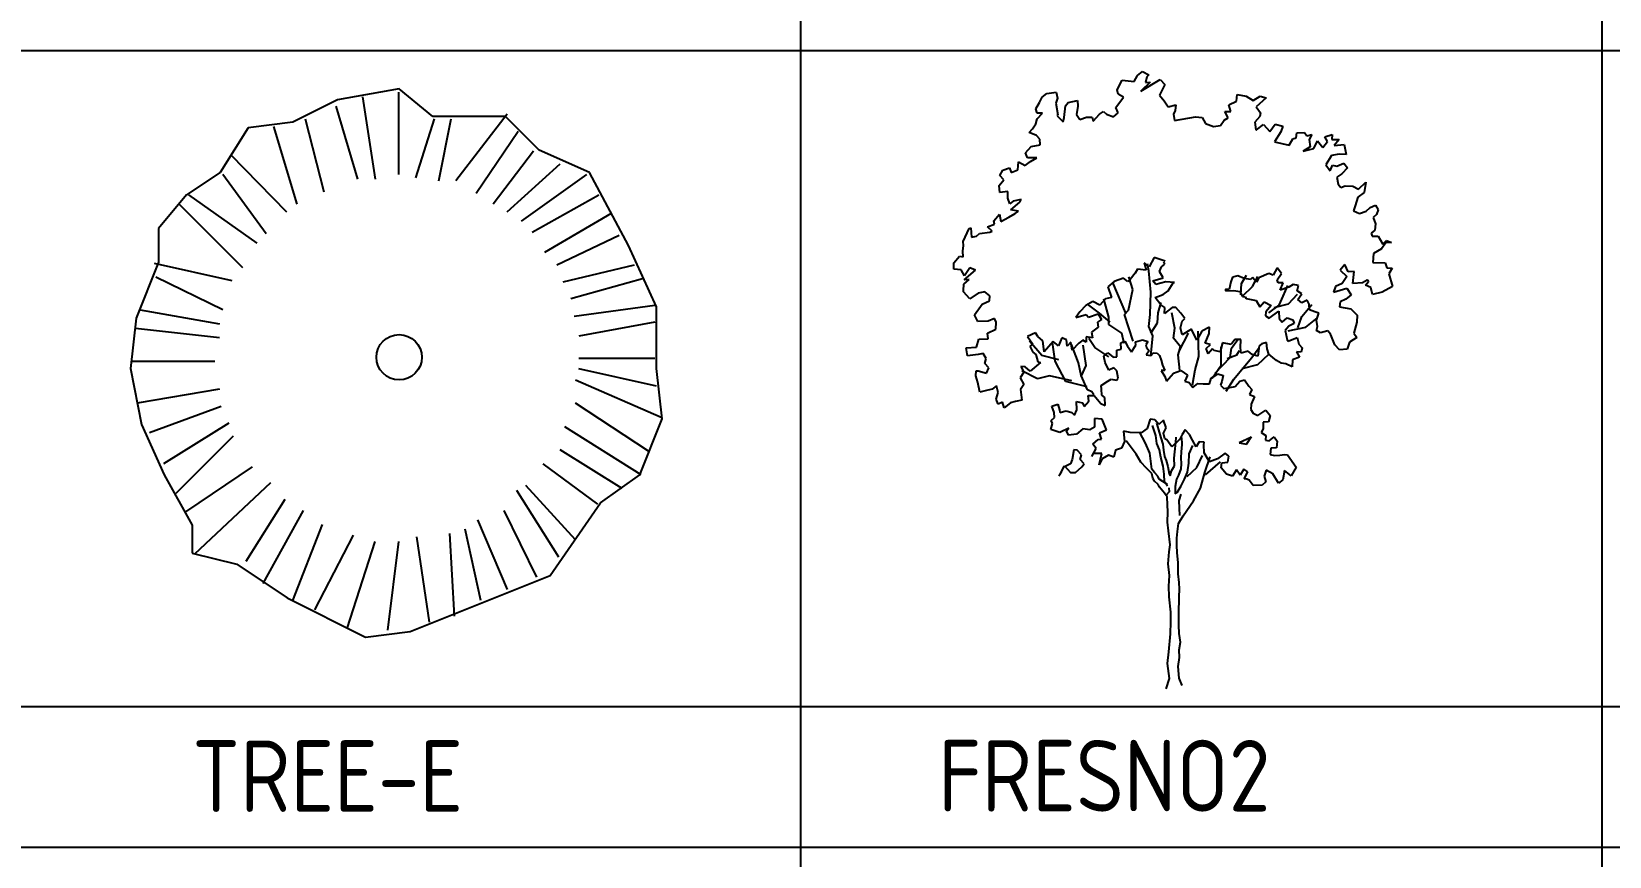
# Model space of a CAD drawing. Header units: millimetres. Extents: x 2198.5 to 2287.8, y 1208.8 to 1298.1.
# Drawn here: x 2265.8 to 2272.41, y 1251.04 to 1254.5 of the extents above; entities that cross this region are included whole.
import ezdxf

# ---------------------------------------------------------------- set-up
doc = ezdxf.new("R2010")
doc.units = ezdxf.units.MM
doc.layers.add('2', color=7, linetype='Continuous')
doc.layers.add('ARBOLES', color=74, linetype='Continuous')
doc.styles.add('ARCHQUICK', font='ARCHQUIK.SHX')

# ---------------------------------------------------------------- blocks, each defined once
blk = doc.blocks.new('TREE-E')
at = {"layer": 'ARBOLES', "color": 64, "linetype": 'Continuous'}
for p, q in [((0, 0.5632), (-0.1291, 0.5398)), ((0.0704, 0.5046), (0, 0.5632)), ((-0.1291, 0.5398), (-0.2229, 0.4928)), ((-0.0766, 0.546), (-0.0505, 0.3732)), ((-0.0016, 0.5557), (-0.0016, 0.383)), ((-0.1972, 0.5003), (-0.1581, 0.3471)), ((-0.0864, 0.3732), (-0.132, 0.5264)), ((0.0733, 0.5003), (0.0342, 0.3765)), ((0.2229, 0.5046), (0.0704, 0.5046)), ((0.0831, 0.3699), (0.1092, 0.5003)), ((0.2265, 0.5101), (0.119, 0.3699)), ((0.2934, 0.4342), (0.2229, 0.5046)), ((-0.3168, 0.4811), (-0.3755, 0.3872)), ((-0.2229, 0.4928), (-0.3168, 0.4811)), ((-0.2135, 0.3211), (-0.2624, 0.484)), ((0.1613, 0.3439), (0.2493, 0.4743)), ((0.2819, 0.4319), (0.1972, 0.3211)), ((0.399, 0.3872), (0.2934, 0.4342)), ((-0.3537, 0.4254), (-0.2363, 0.3048)), ((0.2265, 0.3048), (0.3374, 0.4058)), ((-0.3755, 0.3872), (-0.4459, 0.3403)), ((-0.2787, 0.2591), (-0.3699, 0.383)), ((0.3928, 0.383), (0.2559, 0.2852)), ((0.4811, 0.2347), (0.399, 0.3872)), ((-0.4459, 0.3403), (-0.5046, 0.2699)), ((-0.4417, 0.3406), (-0.2982, 0.2396)), ((0.2787, 0.2624), (0.4188, 0.3406)), ((-0.3276, 0.1874), (-0.4612, 0.3211)), ((0.4449, 0.3015), (0.3048, 0.22)), ((-0.5046, 0.2699), (-0.5046, 0.1995)), ((0.3308, 0.1939), (0.4612, 0.2559)), ((0.5398, 0.1056), (0.4811, 0.2347)), ((-0.5046, 0.1995), (-0.5515, 0.0821)), ((-0.5134, 0.1972), (-0.3504, 0.1613)), ((-0.3699, 0.0994), (-0.5101, 0.1679)), ((0.3439, 0.1581), (0.4938, 0.1939)), ((0.5101, 0.1646), (0.3602, 0.1222)), ((-0.5427, 0.0994), (-0.3765, 0.0701)), ((0.3667, 0.0864), (0.5362, 0.1092)), ((0.5398, -0.0235), (0.5398, 0.1056)), ((-0.5515, 0.0821), (-0.5632, -0.0235)), ((0.5362, 0.0733), (0.3765, 0.044)), ((-0.3765, 0.0407), (-0.5525, 0.0603)), ((-0.5632, -0.0235), (-0.5398, -0.1408)), ((-0.559, -0.0081), (-0.3862, -0.0081)), ((0.3765, -0.0016), (0.5362, -0.0016)), ((0.5394, -0.0603), (0.3765, -0.0244)), ((0.5515, -0.1291), (0.5398, -0.0235)), ((0.3699, -0.0473), (0.5492, -0.1255)), ((-0.3765, -0.0668), (-0.5492, -0.0962)), ((0.5231, -0.1972), (0.3699, -0.0962)), ((-0.5231, -0.1581), (-0.3732, -0.1027)), ((0.5046, -0.2464), (0.5515, -0.1291)), ((-0.5398, -0.1408), (-0.4928, -0.2464)), ((-0.3569, -0.1385), (-0.4938, -0.2233)), ((-0.4677, -0.2852), (-0.3471, -0.1646)), ((0.3471, -0.145), (0.5068, -0.2461)), ((0.4677, -0.2754), (0.3374, -0.1939)), ((-0.308, -0.2298), (-0.4482, -0.3243)), ((0.3015, -0.2233), (0.4156, -0.308)), ((-0.4928, -0.2464), (-0.4342, -0.352)), ((-0.4286, -0.4123), (-0.2689, -0.2624)), ((0.4224, -0.3051), (0.5046, -0.2464)), ((0.2461, -0.2787), (0.3341, -0.4188)), ((0.3699, -0.383), (0.2656, -0.2689)), ((-0.2396, -0.2982), (-0.3211, -0.4286)), ((-0.2852, -0.4743), (-0.2005, -0.3211)), ((0.2885, -0.4612), (0.22, -0.3211)), ((0.3168, -0.4576), (0.4224, -0.3051)), ((-0.4342, -0.352), (-0.4342, -0.4107)), ((-0.1613, -0.3504), (-0.2233, -0.5101)), ((0.1711, -0.5101), (0.1385, -0.3602)), ((0.1646, -0.3406), (0.2265, -0.4873)), ((-0.0962, -0.3732), (-0.1776, -0.5297)), ((-0.1092, -0.5688), (-0.0505, -0.3862)), ((-0.0016, -0.3862), (-0.0244, -0.572)), ((0.0636, -0.5557), (0.0375, -0.3765)), ((0.1059, -0.3699), (0.1157, -0.5427)), ((-0.4342, -0.4107), (-0.3403, -0.4342)), ((-0.3403, -0.4342), (-0.2347, -0.5046)), ((0.0235, -0.575), (0.3168, -0.4576)), ((-0.2347, -0.5046), (-0.0704, -0.5867)), ((-0.0704, -0.5867), (0.0235, -0.575))]:
    blk.add_line(p, q, dxfattribs=at)
blk.add_circle((0, 0), 0.0476, dxfattribs=at)
blk = doc.blocks.new('FRESNO2')
at = {"layer": 'ARBOLES', "color": 70, "linetype": 'Continuous'}
for p, q in [((-0.44, 4.024), (-0.405, 4.089)), ((-0.405, 4.089), (-0.325, 4.079)), ((-0.325, 4.079), (-0.302, 4.121)), ((-0.302, 4.121), (-0.268, 4.148)), ((-0.28, 4.014), (-0.15, 4.094)), ((-0.218, 4.075), (-0.28, 4.014)), ((-0.268, 4.148), (-0.227, 4.125)), ((-0.239, 4.112), (-0.249, 4.072)), ((-0.249, 4.072), (-0.218, 4.075)), ((-0.227, 4.125), (-0.239, 4.112)), ((-0.119, 4.059), (-0.154, 3.988)), ((-0.15, 4.094), (-0.119, 4.059)), ((-0.964, 3.937), (-0.947, 3.973)), ((-0.947, 3.973), (-0.915, 3.999)), ((-0.915, 3.999), (-0.852, 4.008)), ((-0.842, 3.968), (-0.854, 3.933)), ((-0.852, 4.008), (-0.842, 3.968)), ((-0.77, 3.938), (-0.707, 3.952)), ((-0.707, 3.952), (-0.706, 3.912)), ((-0.449, 3.903), (-0.398, 3.973)), ((-0.432, 3.993), (-0.44, 4.024)), ((-0.398, 3.973), (-0.432, 3.993)), ((-0.154, 3.988), (-0.122, 3.948)), ((-0.122, 3.948), (-0.096, 3.908)), ((0.315, 3.923), (0.365, 3.947)), ((0.365, 3.947), (0.37, 3.991)), ((0.37, 3.991), (0.431, 3.98)), ((0.431, 3.98), (0.479, 3.952)), ((0.479, 3.952), (0.525, 3.98)), ((0.566, 3.969), (0.498, 3.908)), ((0.525, 3.98), (0.566, 3.969)), ((-0.989, 3.895), (-0.964, 3.937)), ((-0.979, 3.866), (-0.989, 3.895)), ((-0.979, 3.827), (-0.943, 3.866)), ((-0.943, 3.866), (-0.979, 3.866)), ((-0.854, 3.933), (-0.84, 3.855)), ((-0.84, 3.855), (-0.845, 3.848)), ((-0.845, 3.848), (-0.804, 3.808)), ((-0.804, 3.808), (-0.797, 3.836)), ((-0.797, 3.836), (-0.788, 3.916)), ((-0.788, 3.916), (-0.77, 3.938)), ((-0.706, 3.912), (-0.714, 3.856)), ((-0.714, 3.856), (-0.693, 3.822)), ((-0.693, 3.822), (-0.646, 3.838)), ((-0.646, 3.838), (-0.608, 3.839)), ((-0.608, 3.839), (-0.602, 3.812)), ((-0.602, 3.812), (-0.56, 3.86)), ((-0.56, 3.86), (-0.531, 3.877)), ((-0.531, 3.877), (-0.512, 3.859)), ((-0.512, 3.859), (-0.465, 3.84)), ((-0.465, 3.84), (-0.433, 3.867)), ((-0.433, 3.867), (-0.449, 3.903)), ((-0.096, 3.908), (-0.044, 3.922)), ((-0.049, 3.883), (-0.059, 3.86)), ((-0.059, 3.86), (-0.053, 3.817)), ((-0.053, 3.817), (0.088, 3.842)), ((-0.044, 3.922), (-0.049, 3.883)), ((0.088, 3.842), (0.134, 3.836)), ((0.134, 3.836), (0.157, 3.796)), ((0.31, 3.834), (0.288, 3.878)), ((0.288, 3.878), (0.327, 3.877)), ((0.327, 3.877), (0.315, 3.923)), ((0.523, 3.844), (0.49, 3.806)), ((0.498, 3.908), (0.529, 3.867)), ((0.529, 3.867), (0.523, 3.844)), ((-1.033, 3.735), (-1.011, 3.761)), ((-0.985, 3.714), (-1.033, 3.735)), ((-1.011, 3.761), (-0.988, 3.794)), ((-0.988, 3.794), (-0.979, 3.827)), ((0.157, 3.796), (0.211, 3.776)), ((0.211, 3.776), (0.258, 3.782)), ((0.258, 3.782), (0.283, 3.819)), ((0.283, 3.819), (0.31, 3.834)), ((0.49, 3.806), (0.497, 3.754)), ((0.497, 3.754), (0.501, 3.753)), ((0.501, 3.753), (0.549, 3.79)), ((0.549, 3.79), (0.59, 3.743)), ((0.59, 3.743), (0.627, 3.792)), ((0.665, 3.74), (0.622, 3.673)), ((0.627, 3.792), (0.678, 3.778)), ((0.678, 3.778), (0.665, 3.74)), ((0.768, 3.699), (0.773, 3.734)), ((0.773, 3.734), (0.826, 3.736)), ((0.826, 3.736), (0.841, 3.712)), ((-1.058, 3.599), (-1.02, 3.64)), ((-1.02, 3.64), (-0.959, 3.653)), ((-0.961, 3.69), (-0.985, 3.714)), ((-0.959, 3.653), (-0.961, 3.69)), ((0.622, 3.673), (0.721, 3.649)), ((0.721, 3.649), (0.747, 3.692)), ((0.747, 3.692), (0.768, 3.699)), ((0.864, 3.638), (0.816, 3.61)), ((0.816, 3.61), (0.888, 3.628)), ((0.841, 3.712), (0.875, 3.722)), ((0.875, 3.722), (0.857, 3.689)), ((0.857, 3.689), (0.864, 3.638)), ((0.888, 3.628), (0.914, 3.679)), ((0.914, 3.679), (0.95, 3.634)), ((0.95, 3.634), (0.981, 3.675)), ((0.962, 3.707), (1.011, 3.721)), ((0.981, 3.675), (0.962, 3.707)), ((1.011, 3.721), (1.009, 3.687)), ((1.009, 3.687), (1.059, 3.689)), ((1.059, 3.689), (1.026, 3.648)), ((1.026, 3.648), (1.092, 3.654)), ((1.092, 3.654), (1.106, 3.587)), ((-1.111, 3.484), (-1.107, 3.537)), ((-1.107, 3.537), (-1.061, 3.513)), ((-1.061, 3.513), (-1.024, 3.54)), ((-1.046, 3.565), (-1.058, 3.599)), ((-0.982, 3.565), (-1.046, 3.565)), ((-1.024, 3.54), (-0.982, 3.565)), ((1.007, 3.579), (0.969, 3.517)), ((0.969, 3.517), (0.998, 3.476)), ((1.059, 3.59), (1.007, 3.579)), ((1.044, 3.507), (1.091, 3.527)), ((1.106, 3.587), (1.059, 3.59)), ((1.091, 3.527), (1.115, 3.496)), ((-1.236, 3.378), (-1.204, 3.415)), ((-1.232, 3.444), (-1.211, 3.481)), ((-1.204, 3.415), (-1.232, 3.444)), ((-1.211, 3.481), (-1.166, 3.496)), ((-1.166, 3.496), (-1.155, 3.464)), ((-1.155, 3.464), (-1.111, 3.484)), ((0.998, 3.476), (1.015, 3.515)), ((1.015, 3.515), (1.044, 3.507)), ((1.077, 3.457), (1.044, 3.433)), ((1.044, 3.433), (1.053, 3.387)), ((1.115, 3.496), (1.077, 3.457)), ((-1.233, 3.33), (-1.236, 3.378)), ((-1.178, 3.336), (-1.233, 3.33)), ((-1.178, 3.291), (-1.178, 3.336)), ((1.053, 3.387), (1.071, 3.364)), ((1.071, 3.364), (1.099, 3.376)), ((1.099, 3.376), (1.152, 3.372)), ((1.152, 3.372), (1.189, 3.352)), ((1.228, 3.329), (1.185, 3.299)), ((1.189, 3.352), (1.239, 3.399)), ((1.239, 3.399), (1.228, 3.329)), ((-1.164, 3.253), (-1.178, 3.291)), ((-1.143, 3.272), (-1.164, 3.253)), ((-1.157, 3.214), (-1.096, 3.264)), ((-1.107, 3.205), (-1.157, 3.214)), ((-1.088, 3.282), (-1.143, 3.272)), ((-1.128, 3.188), (-1.107, 3.205)), ((-1.096, 3.264), (-1.088, 3.282)), ((1.168, 3.239), (1.156, 3.206)), ((1.156, 3.206), (1.197, 3.189)), ((1.185, 3.299), (1.168, 3.239)), ((1.197, 3.189), (1.241, 3.204)), ((1.241, 3.204), (1.269, 3.229)), ((1.269, 3.229), (1.305, 3.245)), ((1.305, 3.245), (1.322, 3.214)), ((1.322, 3.214), (1.311, 3.182)), ((-1.44, 3.088), (-1.427, 3.092)), ((-1.427, 3.092), (-1.424, 3.029)), ((-1.316, 3.098), (-1.269, 3.117)), ((-1.283, 3.069), (-1.316, 3.098)), ((-1.273, 3.138), (-1.234, 3.184)), ((-1.269, 3.117), (-1.273, 3.138)), ((-1.234, 3.184), (-1.225, 3.134)), ((-1.225, 3.134), (-1.172, 3.164)), ((-1.172, 3.164), (-1.128, 3.188)), ((1.311, 3.182), (1.289, 3.162)), ((1.289, 3.162), (1.304, 3.119)), ((1.304, 3.119), (1.299, 3.075)), ((-1.479, 3), (-1.44, 3.088)), ((-1.477, 2.973), (-1.479, 3)), ((-1.424, 3.029), (-1.389, 3.036)), ((-1.389, 3.036), (-1.37, 3.052)), ((-1.37, 3.052), (-1.299, 3.062)), ((-1.299, 3.062), (-1.283, 3.069)), ((1.299, 3.075), (1.276, 3.055)), ((1.276, 3.055), (1.281, 3.036)), ((1.281, 3.036), (1.323, 3.036)), ((1.323, 3.036), (1.355, 2.981)), ((1.375, 2.989), (1.345, 2.949)), ((1.355, 2.981), (1.378, 3.006)), ((1.413, 2.992), (1.375, 2.989)), ((1.378, 3.006), (1.413, 2.992)), ((-1.542, 2.856), (-1.505, 2.901)), ((-1.505, 2.901), (-1.48, 2.895)), ((-1.483, 2.933), (-1.477, 2.973)), ((-1.48, 2.895), (-1.483, 2.933)), ((-0.191, 2.891), (-0.223, 2.829)), ((-0.115, 2.867), (-0.191, 2.891)), ((1.291, 2.918), (1.287, 2.857)), ((1.345, 2.949), (1.291, 2.918)), ((-1.542, 2.812), (-1.542, 2.856)), ((-1.493, 2.808), (-1.542, 2.812)), ((-1.47, 2.768), (-1.493, 2.808)), ((-1.474, 2.74), (-1.397, 2.806)), ((-1.434, 2.821), (-1.47, 2.768)), ((-1.397, 2.806), (-1.434, 2.821)), ((-0.318, 2.786), (-0.353, 2.743)), ((-0.302, 2.812), (-0.318, 2.786)), ((-0.243, 2.806), (-0.302, 2.812)), ((-0.223, 2.829), (-0.257, 2.856)), ((-0.257, 2.856), (-0.243, 2.806)), ((-0.154, 2.797), (-0.14, 2.827)), ((-0.129, 2.754), (-0.154, 2.797)), ((-0.14, 2.827), (-0.118, 2.847)), ((-0.118, 2.847), (-0.128, 2.86)), ((0.585, 2.783), (0.517, 2.754)), ((0.613, 2.771), (0.585, 2.783)), ((0.64, 2.821), (0.613, 2.771)), ((0.67, 2.782), (0.64, 2.821)), ((0.641, 2.741), (0.67, 2.782)), ((1.098, 2.844), (1.067, 2.806)), ((1.067, 2.806), (1.112, 2.763)), ((1.119, 2.794), (1.098, 2.844)), ((1.161, 2.796), (1.119, 2.794)), ((1.152, 2.716), (1.161, 2.796)), ((1.287, 2.857), (1.369, 2.855)), ((1.369, 2.855), (1.381, 2.821)), ((1.381, 2.821), (1.417, 2.818)), ((1.417, 2.818), (1.394, 2.781)), ((1.394, 2.781), (1.42, 2.696)), ((-1.478, 2.668), (-1.475, 2.712)), ((-1.477, 2.66), (-1.478, 2.668)), ((-1.475, 2.712), (-1.439, 2.742)), ((-1.439, 2.742), (-1.474, 2.74)), ((-0.46, 2.73), (-0.503, 2.692)), ((-0.503, 2.692), (-0.478, 2.621)), ((-0.396, 2.751), (-0.46, 2.73)), ((-0.368, 2.728), (-0.396, 2.751)), ((-0.353, 2.743), (-0.368, 2.728)), ((-0.198, 2.733), (-0.129, 2.754)), ((-0.178, 2.708), (-0.198, 2.733)), ((-0.111, 2.727), (-0.178, 2.708)), ((-0.13, 2.642), (-0.095, 2.667)), ((-0.053, 2.723), (-0.111, 2.727)), ((-0.095, 2.667), (-0.061, 2.721)), ((-0.061, 2.721), (-0.053, 2.723)), ((0.317, 2.675), (0.291, 2.678)), ((0.291, 2.678), (0.291, 2.665)), ((0.291, 2.665), (0.347, 2.668)), ((0.327, 2.726), (0.317, 2.675)), ((0.34, 2.758), (0.327, 2.726)), ((0.374, 2.767), (0.34, 2.758)), ((0.347, 2.668), (0.389, 2.661)), ((0.418, 2.75), (0.374, 2.767)), ((0.46, 2.742), (0.418, 2.75)), ((0.475, 2.757), (0.46, 2.742)), ((0.502, 2.725), (0.475, 2.757)), ((0.517, 2.754), (0.502, 2.725)), ((0.647, 2.721), (0.641, 2.741)), ((0.68, 2.72), (0.647, 2.721)), ((0.661, 2.67), (0.68, 2.72)), ((0.719, 2.69), (0.661, 2.67)), ((0.749, 2.709), (0.719, 2.69)), ((0.785, 2.703), (0.749, 2.709)), ((0.776, 2.665), (0.785, 2.703)), ((0.808, 2.646), (0.776, 2.665)), ((1.034, 2.696), (1.02, 2.658)), ((1.02, 2.658), (1.11, 2.683)), ((1.079, 2.715), (1.034, 2.696)), ((1.112, 2.763), (1.079, 2.715)), ((1.11, 2.683), (1.141, 2.639)), ((1.216, 2.72), (1.152, 2.716)), ((1.249, 2.737), (1.216, 2.72)), ((1.237, 2.705), (1.26, 2.732)), ((1.274, 2.689), (1.237, 2.705)), ((1.26, 2.732), (1.249, 2.737)), ((1.284, 2.642), (1.274, 2.689)), ((1.42, 2.696), (1.35, 2.658)), ((-1.435, 2.613), (-1.477, 2.66)), ((-1.379, 2.65), (-1.435, 2.613)), ((-1.403, 2.503), (-1.351, 2.576)), ((-1.333, 2.66), (-1.379, 2.65)), ((-1.351, 2.576), (-1.301, 2.599)), ((-1.3, 2.633), (-1.333, 2.66)), ((-1.301, 2.599), (-1.3, 2.633)), ((-0.651, 2.566), (-0.691, 2.524)), ((-0.604, 2.594), (-0.651, 2.566)), ((-0.556, 2.57), (-0.604, 2.594)), ((-0.519, 2.612), (-0.556, 2.57)), ((-0.478, 2.621), (-0.519, 2.612)), ((-0.183, 2.62), (-0.13, 2.642)), ((-0.146, 2.572), (-0.183, 2.62)), ((-0.119, 2.553), (-0.146, 2.572)), ((0.389, 2.661), (0.406, 2.627)), ((0.406, 2.627), (0.425, 2.626)), ((0.425, 2.626), (0.431, 2.614)), ((0.431, 2.614), (0.498, 2.6)), ((0.498, 2.6), (0.523, 2.557)), ((0.523, 2.557), (0.553, 2.591)), ((0.553, 2.591), (0.6, 2.568)), ((0.6, 2.568), (0.563, 2.525)), ((0.78, 2.608), (0.808, 2.646)), ((0.808, 2.585), (0.78, 2.608)), ((0.844, 2.603), (0.808, 2.585)), ((0.856, 2.576), (0.844, 2.603)), ((0.858, 2.537), (0.856, 2.576)), ((1.066, 2.592), (1.062, 2.557)), ((1.105, 2.61), (1.066, 2.592)), ((1.141, 2.639), (1.105, 2.61)), ((1.35, 2.658), (1.284, 2.642)), ((-1.381, 2.458), (-1.403, 2.503)), ((-1.31, 2.46), (-1.381, 2.458)), ((-1.267, 2.479), (-1.31, 2.46)), ((-1.256, 2.454), (-1.267, 2.479)), ((-1.258, 2.407), (-1.256, 2.454)), ((-0.691, 2.524), (-0.719, 2.485)), ((-0.719, 2.485), (-0.649, 2.507)), ((-0.649, 2.507), (-0.633, 2.487)), ((-0.633, 2.487), (-0.568, 2.51)), ((-0.545, 2.472), (-0.573, 2.454)), ((-0.573, 2.454), (-0.568, 2.42)), ((-0.568, 2.51), (-0.545, 2.472)), ((-0.068, 2.553), (-0.12, 2.512)), ((-0.12, 2.512), (-0.119, 2.553)), ((-0.044, 2.553), (-0.068, 2.553)), ((-0.009, 2.514), (-0.044, 2.553)), ((-0.013, 2.416), (0, 2.46)), ((0.016, 2.478), (-0.009, 2.514)), ((0, 2.46), (0.016, 2.478)), ((0.563, 2.525), (0.562, 2.496)), ((0.562, 2.496), (0.587, 2.482)), ((0.587, 2.482), (0.651, 2.528)), ((0.651, 2.528), (0.653, 2.478)), ((0.653, 2.478), (0.674, 2.454)), ((0.674, 2.454), (0.707, 2.484)), ((0.707, 2.484), (0.747, 2.47)), ((0.747, 2.47), (0.755, 2.445)), ((0.894, 2.524), (0.858, 2.537)), ((0.923, 2.515), (0.894, 2.524)), ((0.907, 2.468), (0.923, 2.515)), ((0.912, 2.425), (0.907, 2.468)), ((1.062, 2.557), (1.137, 2.544)), ((1.137, 2.544), (1.181, 2.501)), ((1.179, 2.454), (1.158, 2.379)), ((1.181, 2.501), (1.179, 2.454)), ((-1.316, 2.379), (-1.258, 2.407)), ((-1.31, 2.341), (-1.316, 2.379)), ((-0.992, 2.383), (-1.046, 2.357)), ((-1.046, 2.357), (-1.01, 2.305)), ((-0.976, 2.357), (-0.992, 2.383)), ((-0.942, 2.328), (-0.976, 2.357)), ((-0.814, 2.348), (-0.824, 2.322)), ((-0.782, 2.336), (-0.814, 2.348)), ((-0.607, 2.349), (-0.648, 2.356)), ((-0.648, 2.356), (-0.648, 2.319)), ((-0.568, 2.42), (-0.614, 2.386)), ((-0.614, 2.386), (-0.607, 2.349)), ((-0.001, 2.369), (-0.013, 2.416)), ((0.061, 2.407), (-0.001, 2.369)), ((0.097, 2.333), (0.061, 2.407)), ((0.131, 2.393), (0.097, 2.333)), ((0.184, 2.42), (0.131, 2.393)), ((0.154, 2.313), (0.181, 2.377)), ((0.181, 2.377), (0.184, 2.42)), ((0.72, 2.428), (0.695, 2.399)), ((0.695, 2.399), (0.707, 2.334)), ((0.715, 2.325), (0.775, 2.35)), ((0.755, 2.445), (0.72, 2.428)), ((0.775, 2.35), (0.786, 2.305)), ((0.906, 2.398), (0.912, 2.425)), ((0.934, 2.383), (0.906, 2.398)), ((0.982, 2.396), (0.934, 2.383)), ((1, 2.374), (0.982, 2.396)), ((1.002, 2.369), (1, 2.374)), ((1.029, 2.301), (1.002, 2.369)), ((1.178, 2.351), (1.128, 2.319)), ((1.158, 2.379), (1.178, 2.351)), ((-1.46, 2.281), (-1.389, 2.286)), ((-1.45, 2.227), (-1.46, 2.281)), ((-1.389, 2.286), (-1.374, 2.34)), ((-1.344, 2.243), (-1.378, 2.235)), ((-1.374, 2.34), (-1.31, 2.341)), ((-1.324, 2.208), (-1.344, 2.243)), ((-1.01, 2.305), (-1.03, 2.292)), ((-1.03, 2.292), (-1.01, 2.252)), ((-1.01, 2.252), (-0.989, 2.235)), ((-0.933, 2.254), (-0.942, 2.328)), ((-0.872, 2.323), (-0.933, 2.254)), ((-0.836, 2.294), (-0.872, 2.323)), ((-0.824, 2.322), (-0.836, 2.294)), ((-0.778, 2.293), (-0.782, 2.336)), ((-0.752, 2.319), (-0.778, 2.293)), ((-0.744, 2.265), (-0.752, 2.319)), ((-0.699, 2.312), (-0.744, 2.265)), ((-0.671, 2.332), (-0.699, 2.312)), ((-0.648, 2.319), (-0.671, 2.332)), ((-0.529, 2.224), (-0.503, 2.248)), ((-0.503, 2.248), (-0.467, 2.217)), ((-0.443, 2.221), (-0.442, 2.266)), ((-0.442, 2.266), (-0.412, 2.273)), ((-0.415, 2.315), (-0.388, 2.325)), ((-0.412, 2.273), (-0.415, 2.315)), ((-0.388, 2.325), (-0.369, 2.293)), ((-0.369, 2.293), (-0.344, 2.255)), ((-0.344, 2.255), (-0.314, 2.299)), ((-0.316, 2.322), (-0.269, 2.334)), ((-0.314, 2.299), (-0.316, 2.322)), ((-0.269, 2.334), (-0.232, 2.323)), ((-0.232, 2.323), (-0.246, 2.302)), ((-0.246, 2.302), (-0.241, 2.283)), ((-0.223, 2.26), (-0.243, 2.234)), ((-0.241, 2.283), (-0.223, 2.26)), ((-0.213, 2.23), (-0.196, 2.248)), ((-0.196, 2.248), (-0.17, 2.244)), ((-0.17, 2.244), (-0.155, 2.229)), ((0.19, 2.303), (0.154, 2.313)), ((0.161, 2.277), (0.19, 2.303)), ((0.175, 2.24), (0.161, 2.277)), ((0.204, 2.275), (0.175, 2.24)), ((0.216, 2.263), (0.204, 2.275)), ((0.256, 2.253), (0.216, 2.263)), ((0.271, 2.314), (0.256, 2.253)), ((0.33, 2.303), (0.271, 2.314)), ((0.355, 2.337), (0.33, 2.303)), ((0.396, 2.338), (0.355, 2.337)), ((0.393, 2.282), (0.396, 2.338)), ((0.397, 2.244), (0.393, 2.282)), ((0.445, 2.259), (0.397, 2.244)), ((0.471, 2.235), (0.445, 2.259)), ((0.519, 2.295), (0.51, 2.225)), ((0.536, 2.307), (0.519, 2.295)), ((0.568, 2.318), (0.536, 2.307)), ((0.572, 2.275), (0.568, 2.318)), ((0.584, 2.238), (0.572, 2.275)), ((0.611, 2.215), (0.584, 2.238)), ((0.707, 2.334), (0.715, 2.325)), ((0.803, 2.251), (0.772, 2.254)), ((0.772, 2.254), (0.791, 2.219)), ((0.786, 2.305), (0.809, 2.28)), ((0.809, 2.28), (0.803, 2.251)), ((1.061, 2.268), (1.029, 2.301)), ((1.114, 2.273), (1.061, 2.268)), ((1.128, 2.319), (1.114, 2.273)), ((-1.378, 2.235), (-1.45, 2.227)), ((-1.334, 2.176), (-1.324, 2.208)), ((-1.307, 2.145), (-1.334, 2.176)), ((-1.323, 2.11), (-1.307, 2.145)), ((-1.061, 2.153), (-1.09, 2.154)), ((-1.09, 2.154), (-1.071, 2.117)), ((-1.027, 2.123), (-1.061, 2.153)), ((-0.958, 2.183), (-1.027, 2.123)), ((-0.989, 2.235), (-0.975, 2.186)), ((-0.975, 2.186), (-0.958, 2.183)), ((-0.52, 2.181), (-0.529, 2.224)), ((-0.495, 2.131), (-0.52, 2.181)), ((-0.462, 2.145), (-0.495, 2.131)), ((-0.467, 2.217), (-0.443, 2.221)), ((-0.443, 2.126), (-0.462, 2.145)), ((-0.243, 2.234), (-0.213, 2.23)), ((-0.155, 2.229), (-0.143, 2.198)), ((-0.143, 2.198), (-0.134, 2.164)), ((-0.134, 2.164), (-0.118, 2.129)), ((0.51, 2.225), (0.471, 2.235)), ((0.636, 2.196), (0.611, 2.215)), ((0.667, 2.178), (0.636, 2.196)), ((0.7, 2.173), (0.667, 2.178)), ((0.741, 2.153), (0.7, 2.173)), ((0.745, 2.199), (0.741, 2.153)), ((0.791, 2.219), (0.745, 2.199)), ((-1.395, 2.091), (-1.391, 2.125)), ((-1.38, 2.048), (-1.395, 2.091)), ((-1.391, 2.125), (-1.378, 2.125)), ((-1.367, 1.981), (-1.38, 2.048)), ((-1.378, 2.125), (-1.323, 2.11)), ((-1.071, 2.117), (-1.094, 2.078)), ((-1.094, 2.078), (-1.071, 2.034)), ((-1.071, 2.034), (-1.093, 1.999)), ((-0.548, 2.027), (-0.502, 2.055)), ((-0.545, 2.002), (-0.548, 2.027)), ((-0.502, 2.055), (-0.481, 2.069)), ((-0.481, 2.069), (-0.445, 2.062)), ((-0.445, 2.062), (-0.434, 2.077)), ((-0.434, 2.077), (-0.443, 2.126)), ((-0.118, 2.129), (-0.143, 2.127)), ((-0.143, 2.127), (-0.117, 2.088)), ((-0.117, 2.088), (-0.106, 2.056)), ((-0.106, 2.056), (-0.059, 2.111)), ((-0.059, 2.111), (-0.011, 2.127)), ((-0.011, 2.127), (0.035, 2.096)), ((0.035, 2.096), (0.017, 2.056)), ((0.017, 2.056), (0.046, 2.047)), ((0.046, 2.047), (0.07, 2.014)), ((0.07, 2.014), (0.104, 2.04)), ((0.104, 2.04), (0.141, 2.038)), ((0.141, 2.038), (0.184, 2.039)), ((0.184, 2.039), (0.194, 2.077)), ((0.194, 2.077), (0.239, 2.105)), ((0.239, 2.105), (0.277, 2.095)), ((0.267, 2.053), (0.259, 2.03)), ((0.259, 2.03), (0.28, 2.007)), ((0.277, 2.095), (0.267, 2.053)), ((0.357, 2.019), (0.389, 2.056)), ((0.389, 2.056), (0.42, 2.065)), ((0.42, 2.065), (0.449, 2.022)), ((-1.332, 1.99), (-1.367, 1.981)), ((-1.284, 2.002), (-1.332, 1.99)), ((-1.254, 2.024), (-1.284, 2.002)), ((-1.256, 1.935), (-1.244, 1.979)), ((-1.244, 1.901), (-1.256, 1.935)), ((-1.244, 1.979), (-1.254, 2.024)), ((-1.127, 1.918), (-1.161, 1.909)), ((-1.083, 1.928), (-1.127, 1.918)), ((-1.093, 1.999), (-1.083, 1.928)), ((-0.663, 1.884), (-0.63, 1.92)), ((-0.636, 1.958), (-0.595, 1.96)), ((-0.63, 1.92), (-0.636, 1.958)), ((-0.597, 1.964), (-0.611, 1.984)), ((-0.595, 1.96), (-0.551, 1.906)), ((-0.544, 1.962), (-0.545, 2.002)), ((-0.523, 1.945), (-0.544, 1.962)), ((-0.521, 1.892), (-0.523, 1.945)), ((0.28, 2.007), (0.321, 2.014)), ((0.321, 2.014), (0.357, 2.019)), ((0.449, 2.022), (0.47, 2)), ((0.47, 2), (0.454, 1.966)), ((0.454, 1.966), (0.487, 1.952)), ((0.487, 1.952), (0.466, 1.901)), ((-1.213, 1.915), (-1.244, 1.901)), ((-1.202, 1.875), (-1.213, 1.915)), ((-1.161, 1.909), (-1.202, 1.875)), ((-0.881, 1.888), (-0.84, 1.9)), ((-0.865, 1.844), (-0.881, 1.888)), ((-0.863, 1.811), (-0.865, 1.844)), ((-0.84, 1.9), (-0.83, 1.863)), ((-0.83, 1.863), (-0.828, 1.844)), ((-0.828, 1.844), (-0.785, 1.855)), ((-0.785, 1.855), (-0.747, 1.844)), ((-0.747, 1.844), (-0.728, 1.826)), ((-0.728, 1.826), (-0.712, 1.863)), ((-0.712, 1.863), (-0.715, 1.918)), ((-0.715, 1.918), (-0.674, 1.909)), ((-0.674, 1.909), (-0.663, 1.884)), ((-0.551, 1.906), (-0.521, 1.892)), ((0.466, 1.901), (0.462, 1.865)), ((0.462, 1.865), (0.479, 1.84)), ((0.479, 1.84), (0.509, 1.825)), ((0.509, 1.825), (0.563, 1.861)), ((0.563, 1.861), (0.593, 1.824)), ((0.593, 1.824), (0.582, 1.781)), ((-0.887, 1.73), (-0.877, 1.77)), ((-0.827, 1.709), (-0.887, 1.73)), ((-0.885, 1.791), (-0.863, 1.811)), ((-0.877, 1.77), (-0.885, 1.791)), ((-0.767, 1.738), (-0.827, 1.709)), ((-0.783, 1.72), (-0.767, 1.738)), ((-0.769, 1.691), (-0.783, 1.72)), ((-0.672, 1.734), (-0.715, 1.699)), ((-0.625, 1.727), (-0.672, 1.734)), ((-0.592, 1.746), (-0.625, 1.727)), ((-0.54, 1.8), (-0.593, 1.803)), ((-0.593, 1.803), (-0.592, 1.746)), ((-0.56, 1.706), (-0.512, 1.727)), ((-0.546, 1.664), (-0.56, 1.706)), ((-0.523, 1.754), (-0.54, 1.8)), ((-0.512, 1.727), (-0.523, 1.754)), ((-0.353, 1.71), (-0.398, 1.718)), ((-0.398, 1.718), (-0.39, 1.648)), ((-0.278, 1.707), (-0.353, 1.71)), ((-0.237, 1.737), (-0.278, 1.707)), ((-0.218, 1.8), (-0.237, 1.737)), ((-0.186, 1.794), (-0.218, 1.8)), ((-0.159, 1.763), (-0.186, 1.794)), ((-0.128, 1.793), (-0.159, 1.763)), ((-0.11, 1.74), (-0.128, 1.793)), ((-0.128, 1.705), (-0.11, 1.74)), ((-0.117, 1.667), (-0.128, 1.705)), ((0.02, 1.728), (-0.001, 1.695)), ((0.049, 1.695), (0.02, 1.728)), ((0.545, 1.735), (0.532, 1.709)), ((0.532, 1.709), (0.563, 1.689)), ((0.546, 1.78), (0.545, 1.735)), ((0.582, 1.781), (0.546, 1.78)), ((-0.715, 1.699), (-0.769, 1.691)), ((-0.611, 1.547), (-0.581, 1.602)), ((-0.605, 1.63), (-0.567, 1.661)), ((-0.581, 1.602), (-0.605, 1.63)), ((-0.567, 1.661), (-0.546, 1.664)), ((-0.41, 1.604), (-0.451, 1.59)), ((-0.39, 1.648), (-0.41, 1.604)), ((-0.105, 1.659), (-0.117, 1.667)), ((-0.071, 1.612), (-0.105, 1.659)), ((-0.016, 1.664), (-0.071, 1.612)), ((-0.001, 1.695), (-0.016, 1.664)), ((0.068, 1.658), (0.049, 1.695)), ((0.093, 1.612), (0.068, 1.658)), ((0.113, 1.647), (0.093, 1.612)), ((0.147, 1.644), (0.113, 1.647)), ((0.145, 1.625), (0.147, 1.644)), ((0.148, 1.571), (0.145, 1.625)), ((0.462, 1.675), (0.385, 1.64)), ((0.385, 1.64), (0.434, 1.631)), ((0.434, 1.631), (0.467, 1.683)), ((0.563, 1.689), (0.562, 1.658)), ((0.562, 1.658), (0.586, 1.654)), ((0.586, 1.654), (0.621, 1.681)), ((0.597, 1.603), (0.593, 1.561)), ((0.637, 1.606), (0.597, 1.603)), ((0.621, 1.681), (0.64, 1.65)), ((0.64, 1.65), (0.637, 1.606)), ((-0.755, 1.498), (-0.805, 1.473)), ((-0.744, 1.527), (-0.755, 1.498)), ((-0.733, 1.592), (-0.744, 1.527)), ((-0.709, 1.59), (-0.733, 1.592)), ((-0.681, 1.559), (-0.709, 1.59)), ((-0.689, 1.528), (-0.681, 1.559)), ((-0.662, 1.497), (-0.689, 1.528)), ((-0.679, 1.478), (-0.662, 1.497)), ((-0.543, 1.567), (-0.599, 1.568)), ((-0.561, 1.491), (-0.543, 1.567)), ((-0.541, 1.531), (-0.561, 1.491)), ((-0.498, 1.557), (-0.541, 1.531)), ((-0.463, 1.543), (-0.498, 1.557)), ((-0.451, 1.59), (-0.463, 1.543)), ((0.184, 1.512), (0.148, 1.571)), ((0.237, 1.532), (0.184, 1.512)), ((0.289, 1.57), (0.237, 1.532)), ((0.263, 1.47), (0.267, 1.505)), ((0.267, 1.505), (0.307, 1.509)), ((0.314, 1.549), (0.289, 1.57)), ((0.307, 1.509), (0.314, 1.549)), ((0.593, 1.561), (0.623, 1.554)), ((0.623, 1.554), (0.659, 1.557)), ((0.659, 1.557), (0.69, 1.56)), ((0.69, 1.56), (0.71, 1.558)), ((0.71, 1.558), (0.768, 1.476)), ((-0.833, 1.416), (-0.815, 1.443)), ((-0.805, 1.473), (-0.828, 1.426)), ((-0.815, 1.443), (-0.796, 1.484)), ((-0.796, 1.484), (-0.776, 1.462)), ((-0.776, 1.462), (-0.756, 1.44)), ((-0.756, 1.44), (-0.722, 1.438)), ((-0.722, 1.438), (-0.679, 1.478)), ((0.298, 1.427), (0.263, 1.47)), ((0.34, 1.414), (0.298, 1.427)), ((0.365, 1.456), (0.34, 1.414)), ((0.391, 1.421), (0.365, 1.456)), ((0.415, 1.461), (0.391, 1.421)), ((0.443, 1.444), (0.415, 1.461)), ((0.418, 1.397), (0.443, 1.444)), ((0.435, 1.395), (0.418, 1.397)), ((0.452, 1.388), (0.435, 1.395)), ((0.479, 1.352), (0.452, 1.388)), ((0.566, 1.455), (0.552, 1.414)), ((0.552, 1.414), (0.565, 1.375)), ((0.611, 1.431), (0.566, 1.455)), ((0.649, 1.366), (0.611, 1.431)), ((0.678, 1.389), (0.649, 1.366)), ((0.689, 1.453), (0.678, 1.389)), ((0.736, 1.417), (0.689, 1.453)), ((0.768, 1.476), (0.736, 1.417)), ((0.539, 1.354), (0.479, 1.352)), ((0.565, 1.375), (0.539, 1.354))]:
    blk.add_line(p, q, dxfattribs=at)
at = {"layer": 'ARBOLES', "color": 12, "linetype": 'Continuous'}
for p, q in [((-0.226, 2.802), (-0.234, 2.848)), ((-0.212, 2.656), (-0.226, 2.802)), ((0.399, 2.715), (0.434, 2.772)), ((-0.381, 2.515), (-0.469, 2.723)), ((-0.364, 2.535), (-0.333, 2.675)), ((-0.333, 2.675), (-0.36, 2.76)), ((0.396, 2.64), (0.399, 2.715)), ((0.409, 2.632), (0.473, 2.695)), ((0.473, 2.695), (0.51, 2.763)), ((0.68, 2.63), (0.712, 2.702)), ((-0.559, 2.515), (-0.639, 2.575)), ((-0.495, 2.489), (-0.529, 2.612)), ((-0.217, 2.506), (-0.212, 2.656)), ((-0.162, 2.517), (-0.143, 2.587)), ((0.585, 2.517), (0.653, 2.569)), ((0.62, 2.554), (0.718, 2.578)), ((0.653, 2.569), (0.68, 2.63)), ((0.718, 2.578), (0.777, 2.643)), ((0.807, 2.492), (0.874, 2.574)), ((-0.488, 2.454), (-0.559, 2.515)), ((-0.497, 2.438), (-0.495, 2.489)), ((-0.39, 2.506), (-0.364, 2.535)), ((-0.331, 2.325), (-0.39, 2.506)), ((-0.226, 2.425), (-0.217, 2.506)), ((-0.167, 2.449), (-0.162, 2.517)), ((-0.051, 2.414), (-0.071, 2.517)), ((0.781, 2.417), (0.807, 2.492)), ((0.833, 2.421), (0.912, 2.483)), ((-0.409, 2.379), (-0.497, 2.438)), ((-0.392, 2.311), (-0.409, 2.379)), ((-0.199, 2.362), (-0.226, 2.425)), ((-0.213, 2.381), (-0.167, 2.449)), ((-0.212, 2.224), (-0.199, 2.362)), ((-0.059, 2.346), (-0.051, 2.414)), ((-0.013, 2.287), (-0.059, 2.346)), ((-0.022, 2.258), (0.042, 2.381)), ((0.112, 2.223), (0.107, 2.393)), ((0.714, 2.396), (0.833, 2.421)), ((-0.948, 2.229), (-1.032, 2.326)), ((-0.859, 2.19), (-0.876, 2.317)), ((-0.7, 2.179), (-0.749, 2.304)), ((-0.648, 2.162), (-0.67, 2.3)), ((-0.591, 2.284), (-0.632, 2.343)), ((-0.497, 2.22), (-0.591, 2.284)), ((-0.028, 2.234), (-0.013, 2.287)), ((0.262, 2.164), (0.262, 2.288)), ((0.323, 2.215), (0.332, 2.279)), ((0.332, 2.279), (0.374, 2.337)), ((0.368, 2.233), (0.387, 2.264)), ((0.47, 2.215), (0.519, 2.283)), ((0.51, 2.168), (0.585, 2.239)), ((-0.834, 2.201), (-0.948, 2.229)), ((-0.787, 2.054), (-0.859, 2.19)), ((-0.682, 2.095), (-0.7, 2.179)), ((-0.68, 2.091), (-0.648, 2.162)), ((-0.016, 2.127), (-0.028, 2.234)), ((0.069, 2.028), (0.087, 2.132)), ((0.087, 2.132), (0.112, 2.223)), ((0.201, 2.077), (0.262, 2.164)), ((0.221, 2.109), (0.323, 2.215)), ((0.304, 2.209), (0.368, 2.233)), ((0.347, 2.07), (0.423, 2.16)), ((0.404, 2.141), (0.51, 2.168)), ((0.423, 2.16), (0.47, 2.215)), ((-0.977, 2.071), (-1.083, 2.125)), ((-0.897, 2.091), (-0.977, 2.071)), ((-0.747, 2.059), (-0.897, 2.091)), ((-0.642, 2.018), (-0.787, 2.054)), ((-0.64, 1.998), (-0.682, 2.095)), ((0.297, 1.989), (0.347, 2.07)), ((-0.611, 1.984), (-0.64, 1.998)), ((-0.248, 1.638), (-0.289, 1.713)), ((-0.179, 1.69), (-0.202, 1.757)), ((-0.175, 1.773), (-0.16, 1.727)), ((-0.16, 1.727), (-0.145, 1.673)), ((-0.311, 1.564), (-0.378, 1.654)), ((-0.219, 1.57), (-0.248, 1.638)), ((-0.172, 1.635), (-0.179, 1.69)), ((-0.154, 1.593), (-0.172, 1.635)), ((-0.145, 1.673), (-0.132, 1.63)), ((-0.132, 1.63), (-0.128, 1.591)), ((-0.051, 1.579), (-0.044, 1.642)), ((-0.044, 1.642), (-0.041, 1.677)), ((-0.003, 1.628), (-0.007, 1.578)), ((-0.006, 1.676), (-0.003, 1.628)), ((0.046, 1.565), (0.072, 1.621)), ((-0.28, 1.509), (-0.311, 1.564)), ((-0.241, 1.468), (-0.28, 1.509)), ((-0.206, 1.461), (-0.219, 1.57)), ((-0.145, 1.543), (-0.154, 1.593)), ((-0.13, 1.482), (-0.145, 1.543)), ((-0.128, 1.591), (-0.121, 1.547)), ((-0.121, 1.547), (-0.109, 1.52)), ((-0.109, 1.52), (-0.098, 1.479)), ((-0.054, 1.537), (-0.051, 1.579)), ((-0.052, 1.485), (-0.054, 1.537)), ((-0.007, 1.578), (-0.009, 1.538)), ((-0.009, 1.538), (-0.007, 1.498)), ((-0.007, 1.498), (-0.009, 1.464)), ((0.034, 1.441), (0.044, 1.502)), ((0.044, 1.502), (0.046, 1.565)), ((0.098, 1.472), (0.136, 1.555)), ((0.153, 1.438), (0.189, 1.545)), ((0.156, 1.423), (0.258, 1.511)), ((-0.205, 1.432), (-0.241, 1.468)), ((-0.187, 1.439), (-0.206, 1.461)), ((-0.198, 1.4), (-0.205, 1.432)), ((-0.188, 1.381), (-0.198, 1.4)), ((-0.166, 1.414), (-0.187, 1.439)), ((-0.156, 1.393), (-0.166, 1.414)), ((-0.101, 1.358), (-0.156, 1.393)), ((-0.122, 1.427), (-0.13, 1.482)), ((-0.12, 1.375), (-0.122, 1.427)), ((-0.098, 1.479), (-0.089, 1.429)), ((-0.089, 1.429), (-0.083, 1.417)), ((-0.083, 1.417), (-0.073, 1.45)), ((-0.073, 1.45), (-0.052, 1.485)), ((-0.04, 1.394), (-0.049, 1.344)), ((-0.025, 1.421), (-0.04, 1.394)), ((-0.009, 1.464), (-0.025, 1.421)), ((-0.008, 1.348), (0.015, 1.393)), ((0.015, 1.393), (0.034, 1.441)), ((0.033, 1.413), (0.098, 1.472)), ((0.124, 1.333), (0.153, 1.438)), ((-0.164, 1.357), (-0.188, 1.381)), ((-0.155, 1.34), (-0.164, 1.357)), ((-0.12, 1.299), (-0.155, 1.34)), ((-0.101, 1.346), (-0.12, 1.375)), ((-0.102, 1.275), (-0.12, 1.299)), ((-0.089, 1.309), (-0.109, 1.286)), ((-0.092, 1.336), (-0.089, 1.309)), ((-0.049, 1.344), (-0.048, 1.294)), ((-0.048, 1.294), (-0.034, 1.303)), ((-0.034, 1.303), (-0.008, 1.348)), ((-0.009, 1.292), (-0.023, 1.249)), ((0.075, 1.247), (0.124, 1.333)), ((-0.099, 1.22), (-0.102, 1.275)), ((-0.1, 1.104), (-0.097, 1.173)), ((-0.097, 1.173), (-0.099, 1.22)), ((-0.023, 1.249), (-0.022, 1.198)), ((-0.022, 1.198), (-0.02, 1.149)), ((0.006, 1.146), (0.075, 1.247)), ((-0.093, 1.045), (-0.1, 1.104)), ((-0.033, 1.04), (-0.026, 1.095)), ((-0.026, 1.095), (0.006, 1.146)), ((-0.082, 0.951), (-0.093, 1.045)), ((-0.038, 0.995), (-0.033, 1.04)), ((-0.038, 0.946), (-0.038, 0.995)), ((-0.095, 0.822), (-0.089, 0.904)), ((-0.089, 0.904), (-0.082, 0.951)), ((-0.035, 0.898), (-0.038, 0.946)), ((-0.027, 0.828), (-0.035, 0.898)), ((-0.086, 0.743), (-0.095, 0.822)), ((-0.029, 0.755), (-0.027, 0.828)), ((-0.022, 0.696), (-0.029, 0.755)), ((-0.091, 0.672), (-0.086, 0.743)), ((-0.088, 0.6), (-0.091, 0.672)), ((-0.02, 0.651), (-0.022, 0.696)), ((-0.022, 0.6), (-0.02, 0.651)), ((-0.077, 0.495), (-0.088, 0.6)), ((-0.023, 0.485), (-0.022, 0.6)), ((-0.08, 0.349), (-0.078, 0.43)), ((-0.078, 0.43), (-0.077, 0.495)), ((-0.024, 0.407), (-0.023, 0.485)), ((-0.09, 0.227), (-0.08, 0.349)), ((-0.022, 0.352), (-0.024, 0.407)), ((-0.012, 0.294), (-0.022, 0.352)), ((-0.1, 0.15), (-0.09, 0.227)), ((-0.022, 0.241), (-0.012, 0.294)), ((-0.019, 0.189), (-0.022, 0.241)), ((-0.086, 0.047), (-0.1, 0.15)), ((-0.029, 0.13), (-0.019, 0.189)), ((-0.021, 0.051), (-0.029, 0.13)), ((-0.108, -0.021), (-0.086, 0.047)), ((0, 0), (-0.021, 0.051))]:
    blk.add_line(p, q, dxfattribs=at)

msp = doc.modelspace()

# ---------------------------------------------------------------- linework, layer by layer
at = {"layer": '2', "color": 4}
for p, q in [((2269.0227, 1237.7095), (2269.0227, 1267.7813)), ((2272.3827, 1237.7095), (2272.3827, 1267.7813)), ((2265.6627, 1254.4161), (2269.0227, 1254.4161)), ((2269.0227, 1254.4161), (2272.3827, 1254.4161)), ((2272.3827, 1254.4161), (2275.7427, 1254.4161)), ((2265.6627, 1251.6643), (2269.0227, 1251.6643)), ((2269.0227, 1251.6643), (2272.3827, 1251.6643)), ((2272.3827, 1251.6643), (2275.7427, 1251.6643)), ((2265.6627, 1251.0748), (2269.0227, 1251.0748)), ((2269.0227, 1251.0748), (2272.3827, 1251.0748)), ((2272.3827, 1251.0748), (2275.7427, 1251.0748))]:
    msp.add_line(p, q, dxfattribs=at)

# ---------------------------------------------------------------- block references
at = {"color": 5, "xscale": 0.6210186994676832, "yscale": 0.6210186994676832, "zscale": 0.6210186994676832}
msp.add_blockref('FRESNO2', (2270.622, 1251.7523), dxfattribs=at)
at = {"xscale": 2, "yscale": 2, "zscale": 2}
msp.add_blockref('TREE-E', (2267.3379, 1253.1293), dxfattribs=at)

# ---------------------------------------------------------------- texts
at = {"layer": '2', "style": 'ARCHQUICK'}
for s, p in [('TREE-E', (2266.4698, 1251.2226)), ('FRESNO2', (2269.5976, 1251.2241))]:
    msp.add_text(s, height=0.3, dxfattribs=at).set_placement(p)

doc.saveas('drawing.dxf')
